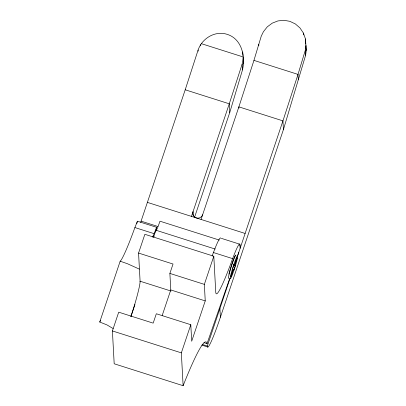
<?xml version="1.0" encoding="UTF-8"?>
<svg xmlns="http://www.w3.org/2000/svg" width="406" height="406" viewBox="0 0 406 406"><rect width="100%" height="100%" fill="white"/><g stroke="black" fill="none" stroke-linecap="round" stroke-linejoin="round"><path stroke-width="0.61" d="M240.022 246.006L239.718 244.011A35.621 2.786 -72.4 0 0 232.638 258.637A69.68 5.456 -72.4 0 1 215.743 292.041L213.805 256.227L144.866 234.303L138.563 253.065L140.121 281.789M202.508 344.521L207.309 346.049A40.422 3.162 -72.4 0 0 220.387 317.253L283.418 129.605L305.611 55.297L306.261 50.364L305.469 38.966L303.414 33.059L299.958 27.928L295.34 23.929L289.874 21.325L283.936 20.3L277.922 20.924L272.248 23.152L267.3 26.832L263.418 31.714L261.261 36.129L253.948 60.387L238.875 106.859L201.056 219.448M237.216 257.018L282.946 120.871L298.014 74.399L305.332 50.146L305.987 45.249M194.51 217.438L229.75 112.538L242.483 69.898C245.574 56.505 241.92 38.935 227.137 34.327C215.068 30.409 202 38.408 198.098 50.039L185.207 89.792L140.684 222.341M191.454 216.393L229.273 103.804L242.169 64.052L243.245 58.185M155.63 232.049L156.609 227.304L137.406 221.199L134.899 227.558A69.68 5.456 -72.4 0 1 121.323 259.825L120.171 261.205L99.739 322.029L106.94 324.896L113.137 328.571M136.852 223.508L137.406 221.199M234.536 264.849L236.83 257.744L237.099 258.099L234.805 265.204L235.236 265.778L233.81 270.193L233.379 269.625L231.085 276.73L230.821 276.374L233.11 269.269L232.679 268.696L234.105 264.276L234.536 264.849L233.577 264.545M229.679 278.506L207.035 343.613A146.82 11.49 -72.4 0 0 183.121 385.7L114.187 363.776L112.406 330.941L118.709 312.178L153.179 323.135L156.33 313.757L190.8 324.714L191.693 341.248L205.243 300.902L204.35 284.373L213.805 256.227M153.478 237.327L155.868 230.197A12.632 0.99 -72.4 0 0 159.959 221.199L219.296 240.068M130.935 316.452L134.944 304.52M162.207 315.457L170.779 289.945L169.881 273.411L173.032 264.027L138.563 253.065M183.121 385.7L181.345 352.865L190.8 324.714M207.309 346.049L229.989 278.521M237.576 255.81L238.824 252.222M152.778 237.165L156.609 227.304M212.115 256.034L213.439 252.532A35.621 2.786 -72.4 0 1 220.514 237.901L220.727 238.144M99.739 322.029L100.536 320.466M139.309 269.102L127.479 263.748L120.171 261.205M201.483 43.701L243.138 56.947M253.948 60.387L298.014 74.399L298.308 79.754M185.207 89.792L229.273 103.804L229.75 112.538M147.388 202.381L245.128 233.46M221.326 238.337L239.926 244.25L240.144 248.284M141.085 221.143L157.883 226.487M155.868 230.197L215.205 249.066M134.899 227.558L154.102 233.663M213.439 252.532L232.638 258.637M152.854 236.221L154.052 236.602M233.683 264.849L234.805 265.204M233.795 265.321L235.236 265.778M169.881 273.411L204.35 284.373M170.779 289.945L205.243 300.902M170.992 291.036L140.09 281.211A31.83 2.492 -72.4 0 1 130.905 316.543M204.035 342.659L207.035 343.613M201.828 345.11L207.857 347.028M112.406 330.941L181.345 352.865M152.92 236.059L154.077 236.551M305.931 46.335L306.261 50.364M243.016 57.287L243.539 63.615M305.469 38.966L305.743 44.031M305.332 50.146L305.611 55.297M303.414 33.059L303.515 34.941M283.418 129.605L282.946 120.871L238.875 106.859L238.941 108.108M258.774 44.386L258.835 45.548M242.727 51.968L242.92 55.515M242.169 64.052L242.483 69.898M219.915 308.519L220.387 317.253M200.676 44.645L200.742 45.853M198.098 50.039L198.164 51.207M193.266 216.068L193.033 211.704A5.055 4.933 -3.1 0 0 196.255 217.92A5.055 4.933 -3.1 0 0 202.635 214.754M228.827 278.11A12.18 0.954 -72.4 0 1 231.065 267.28A12.18 0.954 -72.4 0 1 235.987 255.12M228.903 274.146A12.18 0.954 -72.4 0 1 229.415 272.142M229.563 271.604A12.18 0.954 -72.4 0 1 230.217 269.31M230.395 268.721A12.18 0.954 -72.4 0 1 232.328 262.733M232.526 262.169A12.18 0.954 -72.4 0 1 233.11 260.54M233.298 260.033A12.18 0.954 -72.4 0 1 234.186 257.785M234.45 257.165A12.18 0.954 -72.4 0 1 235.465 255.207M232.699 273.827A12.18 0.954 -72.4 0 0 237.693 255.663A12.18 0.954 -72.4 0 0 231.486 272.213A12.18 0.954 -72.4 0 0 232.699 273.827"/></g></svg>
